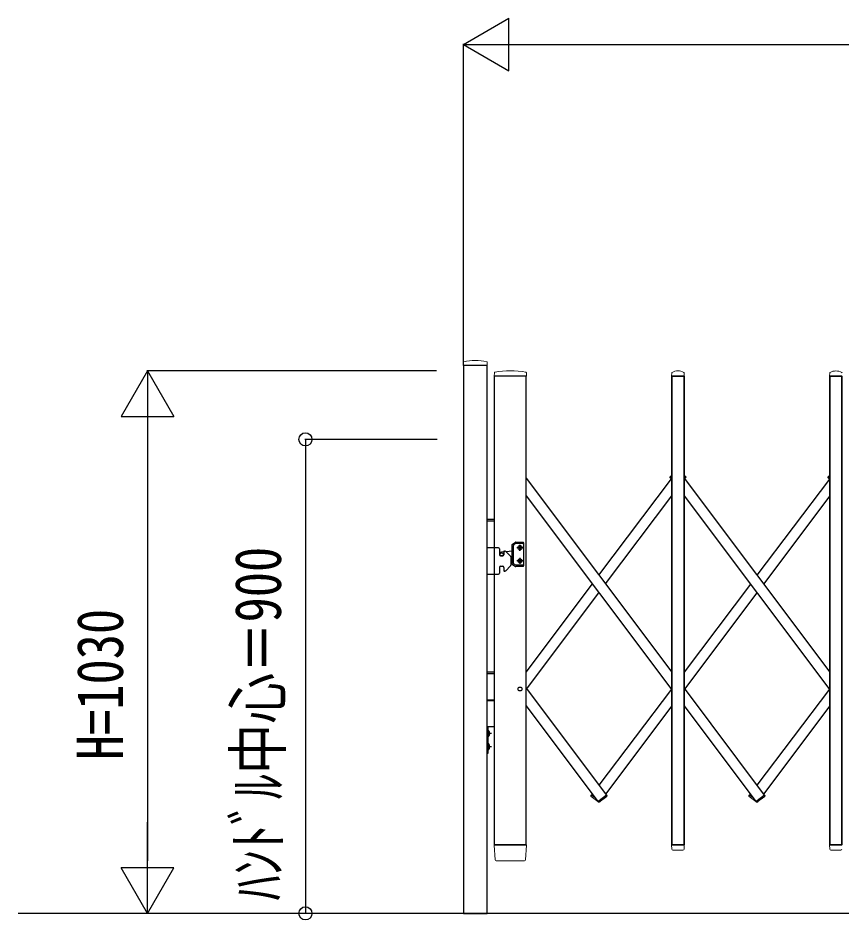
# Model space of a CAD drawing. Units: millimetres, scale not verified. Extents: x -16832 to 16820, y -11892 to 11880.
# Drawn here: x 896 to 2461, y 3091 to 4803 of the extents above; entities that cross this region are included whole.
import ezdxf
from ezdxf.enums import TextEntityAlignment as Align

# ---------------------------------------------------------------- set-up
doc = ezdxf.new("R2010")
doc.units = ezdxf.units.MM
doc.header["$LTSCALE"] = 50
for name, color, linetype in [('0-3_YKK_11E', 7, 'Continuous'), ('0-6_YKK_A1', 4, 'Continuous'), ('0-7_YKK_D', 6, 'Continuous')]:
    doc.layers.add(name, color=color, linetype=linetype)
doc.layers.add('0-5_YKK_13', color=4, linetype='Continuous', lineweight=18)
doc.styles.add('ＭＳ ゴシック', font='')
doc.styles.get('ＭＳ ゴシック').set_extended_font_data('MS Gothic')

msp = doc.modelspace()

# ---------------------------------------------------------------- linework, layer by layer
at = {"layer": '0-3_YKK_11E'}
msp.add_line((7813.95, 3103.22), (896.47, 3103.22), dxfattribs=at)
at = {"layer": '0-5_YKK_13'}
for p, q in [((1742.08, 4149.61), (1741.71, 4143.53)), ((1787.33, 4149.61), (1787.71, 4143.53)), ((1742.01, 4143.21), (1787.41, 4143.21)), ((1801.1, 4129.87), (1800.71, 4123.53)), ((1861.82, 4129.87), (1862.21, 4123.53)), ((2137.71, 4123.53), (2138.08, 4129.66)), ((2161.71, 4123.53), (2161.33, 4129.66)), ((2437.69, 4123.52), (2438.07, 4129.64)), ((1801.01, 4123.22), (1802.41, 4123.22)), ((1813.21, 4123.22), (1802.41, 4123.22)), ((1860.51, 4123.22), (1816.01, 4123.22)), ((1860.51, 4123.22), (1861.91, 4123.22)), ((2138.01, 4123.21), (2161.41, 4123.21)), ((2437.99, 4123.2), (2461.39, 4123.2)), ((2135.49, 3929.76), (2134.59, 3930.96)), ((2134.78, 3932.36), (2138.21, 3934.94)), ((2135.49, 3929.76), (2138.21, 3931.81)), ((2164.63, 3932.36), (2161.21, 3934.94)), ((2163.92, 3929.76), (2161.21, 3931.81)), ((2163.92, 3929.76), (2164.83, 3930.96)), ((2435.49, 3929.76), (2434.59, 3930.96)), ((2434.78, 3932.36), (2438.21, 3934.94)), ((2435.49, 3929.76), (2438.21, 3931.81)), ((1985.49, 3328.04), (1984.59, 3326.84)), ((1997.65, 3315.76), (1984.78, 3325.44)), ((1992.59, 3322.7), (1985.49, 3328.04)), ((1997.51, 3315.66), (2013.97, 3328.04)), ((1999.81, 3314.26), (2014.68, 3325.44)), ((2013.97, 3328.04), (2014.88, 3326.84)), ((2285.51, 3328.04), (2284.61, 3326.84)), ((2297.66, 3315.77), (2284.81, 3325.44)), ((2292.56, 3322.74), (2285.51, 3328.04)), ((2297.51, 3315.66), (2313.97, 3328.04)), ((2299.81, 3314.26), (2314.68, 3325.44)), ((2313.97, 3328.04), (2314.88, 3326.84)), ((1997.51, 3315.66), (1998.41, 3314.46)), ((2001.95, 3315.66), (2001.05, 3314.46)), ((2001.95, 3315.66), (2001.81, 3315.76)), ((2297.51, 3315.66), (2298.41, 3314.46)), ((2301.97, 3315.66), (2301.07, 3314.46)), ((2301.97, 3315.66), (2301.82, 3315.77)), ((1802.41, 3205.09), (1800.71, 3232.9)), ((1803.2, 3233.21), (1801.01, 3233.21)), ((1803.2, 3233.21), (1859.71, 3233.21)), ((1861.91, 3233.21), (1859.71, 3233.21)), ((1862.21, 3232.9), (1860.51, 3205.09)), ((2138.16, 3225.5), (2137.71, 3232.9)), ((2138.16, 3225.5), (2137.71, 3232.9)), ((2138.01, 3233.21), (2161.41, 3233.21)), ((2138.01, 3233.21), (2161.41, 3233.21)), ((2138.18, 3225.09), (2138.16, 3225.5)), ((2138.18, 3225.09), (2138.16, 3225.5)), ((2159.23, 3223.21), (2140.18, 3223.21)), ((2159.23, 3223.21), (2140.18, 3223.21)), ((2161.25, 3225.5), (2161.23, 3225.09)), ((2161.25, 3225.5), (2161.23, 3225.09)), ((2161.25, 3225.5), (2161.71, 3232.9)), ((2161.25, 3225.5), (2161.71, 3232.9)), ((2438.15, 3225.49), (2437.69, 3232.88)), ((2437.99, 3233.2), (2461.39, 3233.2)), ((2438.17, 3225.08), (2438.15, 3225.49)), ((2459.22, 3223.2), (2440.17, 3223.2)), ((1858.41, 3203.21), (1858.06, 3203.21)), ((1858.51, 3203.21), (1858.41, 3203.21))]:
    msp.add_line(p, q, dxfattribs=at)
for points in [[(1858.01, 3203.21), (1804.91, 3203.21), (1804.41, 3203.21)], [(1858.41, 3203.22), (1858.06, 3203.21), (1858.01, 3203.21)]]:
    msp.add_lwpolyline(points, dxfattribs=at)
at = {"layer": '0-5_YKK_13', "color": 40}
msp.add_circle((1849.71, 3529.21), 3.65, dxfattribs=at)
at = {"layer": '0-5_YKK_13'}
for centre, radius, start, end in [((1743.08, 4149.55), 1, 104.06552, 176.5), ((1764.71, 4063.21), 90, 75.93448, 104.06552), ((1786.34, 4149.55), 1, 3.5, 75.93448), ((1742.01, 4143.51), 0.3, 176.5, 270), ((1787.41, 4143.51), 0.3, 270, 3.5), ((1802.09, 4129.8), 1, 99.38321, 176.5), ((1831.46, 3952.15), 181.07, 80.6148, 99.3852), ((1860.82, 4129.8), 1, 3.5, 80.61679), ((2139.08, 4129.6), 1, 117.6601, 176.5), ((2149.71, 4109.32), 23.89, 62.3399, 117.6601), ((2160.33, 4129.6), 1, 3.5, 62.3399), ((2439.07, 4129.58), 1, 117.6601, 176.5), ((2449.69, 4109.31), 23.89, 62.3399, 117.6601), ((2460.32, 4129.58), 1, 3.5, 62.3399), ((1801.01, 4123.52), 0.3, 176.5, 270), ((1861.91, 4123.52), 0.3, 270, 3.5), ((2138.01, 4123.51), 0.3, 176.5, 180), ((2138.01, 4123.51), 0.3, 180, 270), ((2161.41, 4123.51), 0.3, 270, 0), ((2161.41, 4123.51), 0.3, 0, 3.5), ((2437.99, 4123.5), 0.3, 176.5, 180), ((2437.99, 4123.5), 0.3, 180, 270), ((2135.39, 3931.56), 1, 126.95606, 216.95606), ((2164.03, 3931.56), 1, 323.04394, 53.04394), ((2435.39, 3931.56), 1, 126.95606, 216.95606), ((1985.39, 3326.24), 1, 143.04394, 233.04394), ((2014.08, 3326.24), 1, 306.95606, 36.95606), ((2285.41, 3326.24), 1, 143.04394, 233.04394), ((2314.08, 3326.24), 1, 306.95606, 36.95606), ((1999.21, 3315.06), 1, 216.95606, 306.95606), ((2000.25, 3315.06), 1, 233.04394, 323.04394), ((2299.21, 3315.06), 1, 216.95606, 306.95606), ((2300.27, 3315.06), 1, 233.04394, 323.04394), ((1801.01, 3232.91), 0.3, 90, 183.5), ((1861.91, 3232.91), 0.3, 356.5, 90), ((2138.01, 3232.91), 0.3, 90, 183.5), ((2138.01, 3232.91), 0.3, 90, 183.5), ((2140.18, 3225.21), 2, 183.5, 270), ((2140.18, 3225.21), 2, 183.5, 270), ((2159.23, 3225.21), 2, 270, 356.5), ((2159.23, 3225.21), 2, 270, 356.5), ((2161.41, 3232.91), 0.3, 356.5, 90), ((2161.41, 3232.91), 0.3, 356.5, 90), ((2437.99, 3232.9), 0.3, 90, 183.5), ((2440.17, 3225.2), 2, 183.5, 270), ((2459.22, 3225.2), 2, 270, 356.5), ((1804.41, 3205.21), 2, 183.5, 270), ((1858.51, 3205.21), 2, 270, 356.5)]:
    msp.add_arc(centre, radius, start, end, dxfattribs=at)
at = {"layer": '0-6_YKK_A1'}
for p, q in [((1787.21, 4143.21), (1742.21, 4143.21)), ((1861.21, 4123.21), (1801.21, 4123.21)), ((1801.21, 3233.21), (1801.21, 4123.21)), ((1861.21, 4123.21), (1801.21, 4123.21)), ((1861.21, 3233.21), (1861.21, 4123.21)), ((1861.21, 3929.35), (2138.21, 3561.17)), ((1999.72, 3745.24), (2137.2, 3927.98)), ((2135.73, 3929.94), (2138.21, 3931.81)), ((2135.73, 3929.94), (2138.21, 3926.65)), ((2161.21, 3929.35), (2438.21, 3561.17)), ((2162.23, 3927.98), (2163.7, 3929.93)), ((2437.22, 3927.96), (2299.73, 3745.22)), ((2435.73, 3929.94), (2438.21, 3931.81)), ((2435.73, 3929.94), (2438.21, 3926.65)), ((1861.21, 3896.08), (2138.21, 3527.9)), ((2012.23, 3728.61), (2138.21, 3896.05)), ((2161.21, 3896.08), (2438.21, 3527.9)), ((2438.21, 3896.01), (2312.25, 3728.59)), ((1800.96, 3851.21), (1787.21, 3851.21)), ((1800.96, 3848.21), (1787.21, 3848.21)), ((1834.71, 3766.63), (1834.71, 3803.4)), ((1835.21, 3804.26), (1841.47, 3807.88)), ((1837.21, 3768.08), (1837.21, 3801.95)), ((1842.14, 3805.38), (1837.71, 3802.82)), ((1841.97, 3808.01), (1855.71, 3808.01)), ((1855.71, 3805.51), (1842.64, 3805.51)), ((1849.71, 3791.76), (1849.71, 3803.26)), ((1856.71, 3807.01), (1856.71, 3763.01)), ((1786.96, 3797.21), (1786.96, 3747.21)), ((1808.95, 3797.21), (1786.96, 3797.21)), ((1810.95, 3795.21), (1810.95, 3784.21)), ((1818.96, 3789.45), (1814.62, 3789.1)), ((1818.96, 3790.21), (1818.96, 3784.21)), ((1819.96, 3791.21), (1821.13, 3791.21)), ((1822.54, 3790.63), (1831.87, 3781.3)), ((1834.71, 3790.73), (1823.36, 3789.81)), ((1855.46, 3797.51), (1843.96, 3797.51)), ((1848.48, 3797.1), (1847.66, 3797.1)), ((1850.94, 3797.92), (1851.76, 3797.92)), ((1812.95, 3782.21), (1816.96, 3782.21)), ((1832.46, 3779.89), (1832.46, 3764.54)), ((1834.71, 3779.3), (1832.46, 3779.49)), ((1855.46, 3772.51), (1843.96, 3772.51)), ((1848.48, 3772.92), (1847.66, 3772.92)), ((1849.71, 3778.26), (1849.71, 3766.76)), ((1850.94, 3772.1), (1851.76, 3772.1)), ((1810.95, 3760.21), (1810.95, 3749.21)), ((1812.95, 3762.21), (1816.96, 3762.21)), ((1818.96, 3760.21), (1818.96, 3754.21)), ((1819.96, 3753.21), (1821.13, 3753.21)), ((1822.54, 3753.8), (1831.87, 3763.13)), ((1835.21, 3765.77), (1841.47, 3762.15)), ((1842.14, 3764.65), (1837.71, 3767.21)), ((1855.71, 3762.01), (1841.97, 3762.01)), ((1855.71, 3764.51), (1842.64, 3764.51)), ((1786.96, 3747.21), (1808.95, 3747.21)), ((1861.21, 3561.13), (1987.2, 3728.61)), ((2287.22, 3728.59), (2161.21, 3561.1)), ((1862.23, 3529.23), (1999.72, 3711.97)), ((2299.73, 3711.96), (2162.25, 3529.21)), ((1800.96, 3561.21), (1787.21, 3561.21)), ((1800.96, 3558.21), (1787.21, 3558.21)), ((1861.21, 3530.6), (2013.73, 3327.86)), ((2137.22, 3529.21), (1999.73, 3346.47)), ((2161.21, 3530.6), (2313.73, 3327.86)), ((2437.23, 3529.2), (2299.74, 3346.46)), ((1800.96, 3508.21), (1787.21, 3508.21)), ((1787.21, 3507.21), (1800.96, 3507.21)), ((2138.21, 3497.26), (2012.25, 3329.84)), ((2161.21, 3497.33), (2297.75, 3315.84)), ((2438.21, 3497.23), (2312.26, 3329.82)), ((1801.21, 3457.21), (1787.21, 3457.21)), ((1789.21, 3450.61), (1789.21, 3438.81)), ((1789.21, 3450.61), (1789.72, 3450.61)), ((1795.62, 3444.71), (1789.21, 3444.71)), ((1789.72, 3450.61), (1789.72, 3438.81)), ((1789.21, 3438.81), (1789.72, 3438.81)), ((1789.21, 3425.61), (1789.21, 3413.81)), ((1789.21, 3425.61), (1789.72, 3425.61)), ((1789.72, 3425.61), (1789.72, 3413.81)), ((1795.62, 3419.71), (1789.21, 3419.71)), ((1789.21, 3413.81), (1789.72, 3413.81)), ((1987.22, 3329.84), (1985.73, 3327.86)), ((1992.59, 3322.7), (1985.73, 3327.86)), ((2287.23, 3329.82), (2285.75, 3327.86)), ((2292.56, 3322.74), (2285.75, 3327.86)), ((2297.75, 3315.84), (2313.73, 3327.86)), ((1861.21, 3233.21), (1801.21, 3233.21)), ((1801.21, 3233.21), (1861.21, 3233.21)), ((2161.21, 3233.21), (2138.21, 3233.21))]:
    msp.add_line(p, q, dxfattribs=at)
for points in [[(1787.21, 4143.21), (1742.21, 4143.21), (1742.21, 3103.21), (1787.21, 3103.21)], [(2161.21, 4123.21), (2138.21, 4123.21), (2138.21, 3233.21), (2161.21, 3233.21)], [(2161.21, 3233.21), (2138.21, 3233.21), (2138.21, 4123.21), (2161.21, 4123.21)], [(2461.19, 4123.2), (2438.19, 4123.2), (2438.19, 3233.2), (2461.19, 3233.2)], [(2461.19, 3233.2), (2438.19, 3233.2), (2438.19, 4123.2), (2461.19, 4123.2)], [(1789.21, 3407.21), (1789.21, 3457.21), (1787.21, 3457.21), (1787.21, 3407.21)]]:
    msp.add_lwpolyline(points, close=True, dxfattribs=at)
for points in [[(2161.21, 4123.21), (2138.21, 4123.21), (2161.21, 4123.21)], [(2461.19, 4123.2), (2438.19, 4123.2), (2461.19, 4123.2)], [(2161.21, 3931.81), (2163.68, 3929.94), (2161.21, 3931.81)], [(1847.66, 3797.1), (1847.66, 3797.92), (1848.48, 3797.92)], [(1849.3, 3798.74), (1849.3, 3799.56), (1850.12, 3799.56), (1850.12, 3798.74)], [(1850.12, 3796.28), (1850.12, 3795.46), (1849.3, 3795.46), (1849.3, 3796.28)], [(1851.76, 3797.92), (1851.76, 3797.1), (1850.94, 3797.1)], [(1847.66, 3772.92), (1847.66, 3772.1), (1848.48, 3772.1)], [(1850.12, 3773.74), (1850.12, 3774.56), (1849.3, 3774.56), (1849.3, 3773.74)], [(1849.3, 3771.28), (1849.3, 3770.46), (1850.12, 3770.46), (1850.12, 3771.28)], [(1851.76, 3772.1), (1851.76, 3772.92), (1850.94, 3772.92)], [(1861.21, 3497.33), (1997.75, 3315.84), (2013.73, 3327.86)], [(1791.82, 3447.21), (1789.04, 3445.86), (1788.43, 3444.71)], [(1791.82, 3442.21), (1789.04, 3443.57), (1788.43, 3444.71)], [(1791.82, 3422.21), (1789.04, 3420.86), (1788.43, 3419.71)], [(1791.82, 3417.21), (1789.04, 3418.57), (1788.43, 3419.71)]]:
    msp.add_lwpolyline(points, dxfattribs=at)
for centre, radius in [((1814.96, 3785.01), 3), ((1814.96, 3785.01), 2.8), ((1849.71, 3797.51), 3.75), ((1849.71, 3797.51), 1.65), ((1849.71, 3772.51), 3.75), ((1849.71, 3772.51), 1.65), ((1849.71, 3529.21), 3.65)]:
    msp.add_circle(centre, radius, dxfattribs=at)
for centre, radius, start, end in [((1835.71, 3803.4), 1, 120, 180), ((1838.21, 3801.95), 1, 120, 180), ((1841.97, 3807.01), 1, 90, 120), ((1842.64, 3804.51), 1, 90, 120), ((1849.71, 3799.51), 2.25, 33.74899, 146.25101), ((1855.71, 3807.01), 1, 0, 90), ((1855.71, 3804.51), 1, 0, 90), ((1808.95, 3795.21), 2, 0, 90), ((1814.96, 3785.01), 4.1, 94.62565, 192.68876), ((1819.96, 3790.21), 1, 90, 180), ((1821.13, 3789.21), 2, 45, 90), ((1849.71, 3795.51), 2.25, 213.74899, 326.25101), ((1848.48, 3798.74), 0.82, 270, 0), ((1848.48, 3796.28), 0.82, 0, 90), ((1850.94, 3798.74), 0.82, 180, 270), ((1850.94, 3796.28), 0.82, 90, 180), ((1812.95, 3784.21), 2, 180, 270), ((1816.96, 3784.21), 2, 270, 0), ((1830.46, 3779.89), 2, 0, 45), ((1838.21, 3768.08), 1, 180, 240), ((1849.71, 3774.51), 2.25, 33.74899, 146.25101), ((1849.71, 3770.51), 2.25, 213.74899, 326.25101), ((1848.48, 3773.74), 0.82, 270, 0), ((1848.48, 3771.28), 0.82, 0, 90), ((1850.94, 3773.74), 0.82, 180, 270), ((1850.94, 3771.28), 0.82, 90, 180), ((1812.95, 3760.21), 2, 90, 180), ((1816.96, 3760.21), 2, 0, 90), ((1819.96, 3754.21), 1, 180, 270), ((1821.13, 3755.21), 2, 270, 315), ((1830.46, 3764.54), 2, 315, 0), ((1835.71, 3766.63), 1, 180, 240), ((1841.97, 3763.01), 1, 240, 270), ((1842.64, 3765.51), 1, 240, 270), ((1855.71, 3765.51), 1, 270, 0), ((1855.71, 3763.01), 1, 270, 0), ((1808.95, 3749.21), 2, 270, 0), ((1783.97, 3444.71), 8.23, 314.2189, 45.7811), ((1783.97, 3419.71), 8.23, 314.2189, 45.7811)]:
    msp.add_arc(centre, radius, start, end, dxfattribs=at)
at = {"layer": '0-7_YKK_D'}
for p, q in [((1742.21, 4753.21), (1828.81, 4803.21)), ((1828.81, 4703.21), (1828.81, 4803.21)), ((1742.21, 4144.21), (1742.21, 4754.21)), ((1742.21, 4753.21), (1828.81, 4703.21)), ((1742.21, 4753.21), (1915.41, 4753.21)), ((1842.21, 4753.21), (6768.21, 4753.21)), ((1142.21, 4133.21), (1092.21, 4046.61)), ((1691.21, 4133.21), (1141.21, 4133.21)), ((1142.21, 4133.21), (1192.21, 4046.61)), ((1142.21, 4133.21), (1142.21, 3960.01)), ((1092.21, 4046.61), (1192.21, 4046.61)), ((1142.21, 4033.21), (1142.21, 3203.21)), ((1692.21, 4003.21), (1441.21, 4003.21)), ((1442.21, 4003.21), (1442.21, 3103.21)), ((1142.21, 3103.21), (1142.21, 3276.42)), ((1142.21, 3103.21), (1092.21, 3189.82)), ((1192.21, 3189.82), (1092.21, 3189.82)), ((1142.21, 3103.21), (1192.21, 3189.82)), ((1692.21, 3103.21), (1141.21, 3103.21)), ((1692.21, 3103.21), (1441.21, 3103.21))]:
    msp.add_line(p, q, dxfattribs=at)
for centre in [(1442.21, 4003.21), (1442.21, 3103.21)]:
    msp.add_circle(centre, 12.5, dxfattribs=at)

# ---------------------------------------------------------------- texts
at = {"layer": '0-7_YKK_D', "style": 'ＭＳ ゴシック', "width": 0.8}
for s, p in [('ﾊﾝﾄﾞﾙ中心＝900', (1422.21, 3127.61)), ('H=1030', (1122.21, 3394.21))]:
    msp.add_text(s, height=87.98, rotation=90, dxfattribs=at).set_placement(p, align=Align.BOTTOM_LEFT)

doc.saveas('drawing.dxf')
